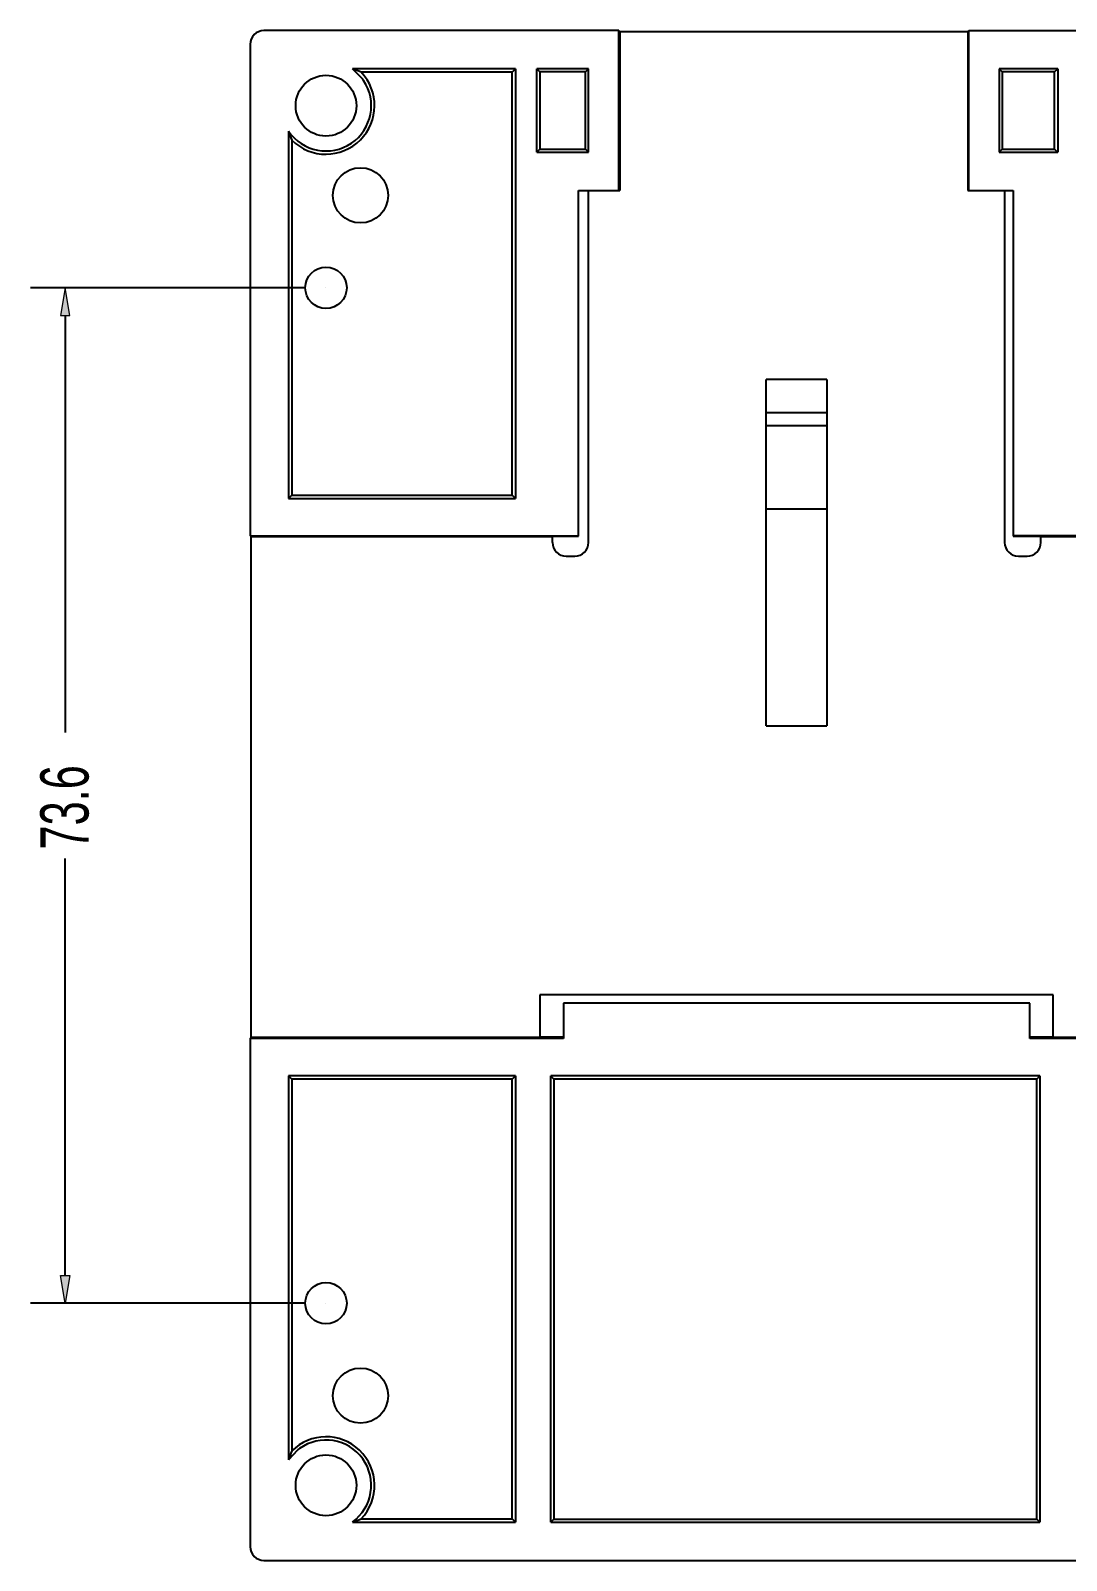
# Model space of a CAD drawing. Header units: inches. Extents: x 0 to 800, y 356 to 444.
# Drawn here: x 315.52 to 331.28, y 395.43 to 418.71 of the extents above; entities that cross this region are included whole.
import ezdxf

# ---------------------------------------------------------------- set-up
doc = ezdxf.new("R2010")
doc.units = ezdxf.units.IN
doc.header["$MEASUREMENT"] = 0

# ---------------------------------------------------------------- blocks, each defined once
blk = doc.blocks.new('block 1298')
at = {"color": 7, "lineweight": 25, "true_color": 0xffffff}
blk.add_lwpolyline([(318.859, 418.499), (318.859, 411.022)], dxfattribs=at)
blk = doc.blocks.new('block 1299')
at = {"color": 7, "lineweight": 25, "true_color": 0xffffff}
blk.add_lwpolyline([(318.859, 403.371), (318.859, 395.643)], dxfattribs=at)
blk = doc.blocks.new('block 1300')
at = {"color": 7, "lineweight": 25, "true_color": 0xffffff}
blk.add_lwpolyline([(318.875, 403.387), (318.875, 411.006)], dxfattribs=at)
blk = doc.blocks.new('block 1301')
at = {"color": 7, "lineweight": 25, "true_color": 0xffffff}
blk.add_lwpolyline([(322.895, 418.125), (322.845, 418.076)], dxfattribs=at)
blk = doc.blocks.new('block 1302')
at = {"color": 7, "lineweight": 25, "true_color": 0xffffff}
blk.add_lwpolyline([(322.894, 396.016), (322.844, 396.065)], dxfattribs=at)
blk = doc.blocks.new('block 1303')
at = {"color": 7, "lineweight": 25, "true_color": 0xffffff}
blk.add_lwpolyline([(319.443, 417.18), (319.443, 411.59)], dxfattribs=at)
blk = doc.blocks.new('block 1304')
at = {"color": 7, "lineweight": 25, "true_color": 0xffffff}
blk.add_lwpolyline([(319.443, 402.803), (319.443, 396.961)], dxfattribs=at)
blk = doc.blocks.new('block 1305')
at = {"color": 7, "lineweight": 25, "true_color": 0xffffff}
blk.add_lwpolyline([(319.492, 417.043), (319.492, 411.64)], dxfattribs=at)
blk = doc.blocks.new('block 1306')
at = {"color": 7, "lineweight": 25, "true_color": 0xffffff}
blk.add_lwpolyline([(319.492, 402.754), (319.492, 397.098)], dxfattribs=at)
blk = doc.blocks.new('block 1307')
at = {"color": 7, "lineweight": 25, "true_color": 0xffffff}
blk.add_lwpolyline([(324.007, 418.125), (323.96, 418.079)], dxfattribs=at)
blk = doc.blocks.new('block 1308')
at = {"color": 7, "lineweight": 25, "true_color": 0xffffff}
blk.add_lwpolyline([(323.268, 416.905), (323.222, 416.858)], dxfattribs=at)
blk = doc.blocks.new('block 1309')
at = {"color": 7, "lineweight": 25, "true_color": 0xffffff}
blk.add_lwpolyline([(319.443, 411.59), (319.492, 411.64)], dxfattribs=at)
blk = doc.blocks.new('block 1310')
at = {"color": 7, "lineweight": 25, "true_color": 0xffffff}
blk.add_lwpolyline([(319.443, 402.803), (319.492, 402.754)], dxfattribs=at)
blk = doc.blocks.new('block 1311')
at = {"color": 7, "lineweight": 25, "true_color": 0xffffff}
blk.add_lwpolyline([(322.844, 396.065), (322.844, 402.754)], dxfattribs=at)
blk = doc.blocks.new('block 1312')
at = {"color": 7, "lineweight": 25, "true_color": 0xffffff}
blk.add_lwpolyline([(322.845, 411.64), (322.845, 418.076)], dxfattribs=at)
blk = doc.blocks.new('block 1313')
at = {"color": 7, "lineweight": 25, "true_color": 0xffffff}
blk.add_lwpolyline([(322.894, 402.803), (322.894, 396.016)], dxfattribs=at)
blk = doc.blocks.new('block 1314')
at = {"color": 7, "lineweight": 25, "true_color": 0xffffff}
blk.add_lwpolyline([(322.895, 418.125), (322.895, 411.59)], dxfattribs=at)
blk = doc.blocks.new('block 1315')
at = {"color": 7, "lineweight": 25, "true_color": 0xffffff}
blk.add_lwpolyline([(323.222, 416.858), (323.222, 418.125)], dxfattribs=at)
blk = doc.blocks.new('block 1316')
at = {"color": 7, "lineweight": 25, "true_color": 0xffffff}
blk.add_lwpolyline([(323.268, 418.079), (323.268, 416.905)], dxfattribs=at)
blk = doc.blocks.new('block 1317')
at = {"color": 7, "lineweight": 25, "true_color": 0xffffff}
blk.add_lwpolyline([(323.268, 404.038), (323.268, 403.387)], dxfattribs=at)
blk = doc.blocks.new('block 1318')
at = {"color": 7, "lineweight": 25, "true_color": 0xffffff}
blk.add_lwpolyline([(323.431, 396.016), (323.431, 402.803)], dxfattribs=at)
blk = doc.blocks.new('block 1319')
at = {"color": 7, "lineweight": 25, "true_color": 0xffffff}
blk.add_lwpolyline([(323.457, 410.922), (323.457, 411.015)], dxfattribs=at)
blk = doc.blocks.new('block 1320')
at = {"color": 7, "lineweight": 25, "true_color": 0xffffff}
blk.add_lwpolyline([(323.478, 402.757), (323.478, 396.062)], dxfattribs=at)
blk = doc.blocks.new('block 1321')
at = {"color": 7, "lineweight": 25, "true_color": 0xffffff}
blk.add_lwpolyline([(323.625, 403.912), (323.625, 403.371)], dxfattribs=at)
blk = doc.blocks.new('block 1322')
at = {"color": 7, "lineweight": 25, "true_color": 0xffffff}
blk.add_lwpolyline([(323.855, 411.015), (323.855, 416.275)], dxfattribs=at)
blk = doc.blocks.new('block 1323')
at = {"color": 7, "lineweight": 25, "true_color": 0xffffff}
blk.add_lwpolyline([(323.96, 416.905), (323.96, 418.079)], dxfattribs=at)
blk = doc.blocks.new('block 1324')
at = {"color": 7, "lineweight": 25, "true_color": 0xffffff}
blk.add_lwpolyline([(324.007, 416.858), (324.007, 418.125)], dxfattribs=at)
blk = doc.blocks.new('block 1325')
at = {"color": 7, "lineweight": 25, "true_color": 0xffffff}
blk.add_lwpolyline([(324.008, 410.922), (324.008, 416.275)], dxfattribs=at)
blk = doc.blocks.new('block 1326')
at = {"color": 7, "lineweight": 25, "true_color": 0xffffff}
blk.add_lwpolyline([(324.47, 416.275), (324.47, 418.708)], dxfattribs=at)
blk = doc.blocks.new('block 1327')
at = {"color": 7, "lineweight": 25, "true_color": 0xffffff}
blk.add_lwpolyline([(324.485, 418.693), (324.485, 416.275)], dxfattribs=at)
blk = doc.blocks.new('block 1328')
at = {"color": 7, "lineweight": 25, "true_color": 0xffffff}
blk.add_lwpolyline([(329.775, 418.693), (329.791, 418.708)], dxfattribs=at)
blk = doc.blocks.new('block 1329')
at = {"color": 7, "lineweight": 25, "true_color": 0xffffff}
blk.add_lwpolyline([(319.069, 395.433), (351.186, 395.433)], dxfattribs=at)
blk = doc.blocks.new('block 1330')
at = {"color": 7, "lineweight": 25, "true_color": 0xffffff}
blk.add_lwpolyline([(320.415, 396.016), (322.894, 396.016)], dxfattribs=at)
blk = doc.blocks.new('block 1331')
at = {"color": 7, "lineweight": 25, "true_color": 0xffffff}
blk.add_lwpolyline([(323.431, 396.016), (330.871, 396.016)], dxfattribs=at)
blk = doc.blocks.new('block 1335')
at = {"color": 7, "lineweight": 25, "true_color": 0xffffff}
blk.add_lwpolyline([(323.478, 396.062), (330.824, 396.062)], dxfattribs=at)
blk = doc.blocks.new('block 1338')
at = {"color": 7, "lineweight": 25, "true_color": 0xffffff}
blk.add_lwpolyline([(320.547, 396.065), (322.844, 396.065)], dxfattribs=at)
blk = doc.blocks.new('block 1340')
at = {"color": 7, "lineweight": 25, "true_color": 0xffffff}
blk.add_lwpolyline([(323.478, 402.757), (323.431, 402.803)], dxfattribs=at)
blk = doc.blocks.new('block 1341')
at = {"color": 7, "lineweight": 25, "true_color": 0xffffff}
blk.add_lwpolyline([(330.824, 396.062), (330.871, 396.016)], dxfattribs=at)
blk = doc.blocks.new('block 1342')
at = {"color": 7, "lineweight": 25, "true_color": 0xffffff}
blk.add_lwpolyline([(331.097, 418.079), (331.144, 418.125)], dxfattribs=at)
blk = doc.blocks.new('block 1343')
at = {"color": 7, "lineweight": 25, "true_color": 0xffffff}
blk.add_lwpolyline([(330.253, 416.858), (330.3, 416.905)], dxfattribs=at)
blk = doc.blocks.new('block 1344')
at = {"color": 7, "lineweight": 25, "true_color": 0xffffff}
blk.add_lwpolyline([(326.71, 408.13), (326.71, 413.399)], dxfattribs=at)
blk = doc.blocks.new('block 1345')
at = {"color": 7, "lineweight": 25, "true_color": 0xffffff}
blk.add_lwpolyline([(318.859, 403.371), (318.875, 403.387)], dxfattribs=at)
blk = doc.blocks.new('block 1346')
at = {"color": 7, "lineweight": 25, "true_color": 0xffffff}
blk.add_lwpolyline([(318.859, 411.022), (318.875, 411.006)], dxfattribs=at)
blk = doc.blocks.new('block 1347')
at = {"color": 7, "lineweight": 25, "true_color": 0xffffff}
blk.add_lwpolyline([(327.634, 413.399), (327.634, 408.13)], dxfattribs=at)
blk = doc.blocks.new('block 1348')
at = {"color": 7, "lineweight": 25, "true_color": 0xffffff}
blk.add_lwpolyline([(329.775, 418.693), (329.775, 416.275)], dxfattribs=at)
blk = doc.blocks.new('block 1349')
at = {"color": 7, "lineweight": 25, "true_color": 0xffffff}
blk.add_lwpolyline([(329.791, 416.275), (329.791, 418.708)], dxfattribs=at)
blk = doc.blocks.new('block 1351')
at = {"color": 7, "lineweight": 25, "true_color": 0xffffff}
blk.add_lwpolyline([(322.844, 402.754), (322.894, 402.803)], dxfattribs=at)
blk = doc.blocks.new('block 1353')
at = {"color": 7, "lineweight": 25, "true_color": 0xffffff}
blk.add_lwpolyline([(322.895, 411.59), (322.845, 411.64)], dxfattribs=at)
blk = doc.blocks.new('block 1355')
at = {"color": 7, "lineweight": 25, "true_color": 0xffffff}
blk.add_lwpolyline([(330.253, 418.125), (330.253, 416.858)], dxfattribs=at)
blk = doc.blocks.new('block 1356')
at = {"color": 7, "lineweight": 25, "true_color": 0xffffff}
blk.add_lwpolyline([(330.3, 418.079), (330.3, 416.905)], dxfattribs=at)
blk = doc.blocks.new('block 1357')
at = {"color": 7, "lineweight": 25, "true_color": 0xffffff}
blk.add_lwpolyline([(330.336, 416.275), (330.336, 410.922)], dxfattribs=at)
blk = doc.blocks.new('block 1358')
at = {"color": 7, "lineweight": 25, "true_color": 0xffffff}
blk.add_lwpolyline([(330.468, 416.275), (330.468, 411.015)], dxfattribs=at)
blk = doc.blocks.new('block 1359')
at = {"color": 7, "lineweight": 25, "true_color": 0xffffff}
blk.add_lwpolyline([(330.72, 403.371), (330.72, 403.912)], dxfattribs=at)
blk = doc.blocks.new('block 1360')
at = {"color": 7, "lineweight": 25, "true_color": 0xffffff}
blk.add_lwpolyline([(330.824, 396.062), (330.824, 402.757)], dxfattribs=at)
blk = doc.blocks.new('block 1361')
at = {"color": 7, "lineweight": 25, "true_color": 0xffffff}
blk.add_lwpolyline([(330.871, 402.803), (330.871, 396.016)], dxfattribs=at)
blk = doc.blocks.new('block 1362')
at = {"color": 7, "lineweight": 25, "true_color": 0xffffff}
blk.add_lwpolyline([(330.888, 410.922), (330.888, 411.015)], dxfattribs=at)
blk = doc.blocks.new('block 1363')
at = {"color": 7, "lineweight": 25, "true_color": 0xffffff}
blk.add_lwpolyline([(331.076, 403.387), (331.076, 404.038)], dxfattribs=at)
blk = doc.blocks.new('block 1364')
at = {"color": 7, "lineweight": 25, "true_color": 0xffffff}
blk.add_lwpolyline([(331.097, 416.905), (331.097, 418.079)], dxfattribs=at)
blk = doc.blocks.new('block 1365')
at = {"color": 7, "lineweight": 25, "true_color": 0xffffff}
blk.add_lwpolyline([(331.144, 418.125), (331.144, 416.858)], dxfattribs=at)
blk = doc.blocks.new('block 1366')
at = {"color": 7, "lineweight": 25, "true_color": 0xffffff}
blk.add_lwpolyline([(319.578, 397.108), (319.443, 396.961)], dxfattribs=at)
blk = doc.blocks.new('block 1371')
at = {"color": 7, "lineweight": 25, "true_color": 0xffffff}
blk.add_lwpolyline([(322.844, 402.754), (319.492, 402.754)], dxfattribs=at)
blk = doc.blocks.new('block 1374')
at = {"color": 7, "lineweight": 25, "true_color": 0xffffff}
blk.add_lwpolyline([(330.824, 402.757), (323.478, 402.757)], dxfattribs=at)
blk = doc.blocks.new('block 1378')
at = {"color": 7, "lineweight": 25, "true_color": 0xffffff}
blk.add_lwpolyline([(330.871, 402.803), (323.431, 402.803)], dxfattribs=at)
blk = doc.blocks.new('block 1379')
at = {"color": 7, "lineweight": 25, "true_color": 0xffffff}
blk.add_lwpolyline([(322.894, 402.803), (319.443, 402.803)], dxfattribs=at)
blk = doc.blocks.new('block 1381')
at = {"color": 7, "lineweight": 25, "true_color": 0xffffff}
blk.add_lwpolyline([(339.536, 403.371), (330.72, 403.371)], dxfattribs=at)
blk = doc.blocks.new('block 1382')
at = {"color": 7, "lineweight": 25, "true_color": 0xffffff}
blk.add_lwpolyline([(323.625, 403.371), (318.859, 403.371)], dxfattribs=at)
blk = doc.blocks.new('block 1384')
at = {"color": 7, "lineweight": 25, "true_color": 0xffffff}
blk.add_lwpolyline([(339.179, 403.387), (331.076, 403.387)], dxfattribs=at)
blk = doc.blocks.new('block 1385')
at = {"color": 7, "lineweight": 25, "true_color": 0xffffff}
blk.add_lwpolyline([(323.268, 403.387), (318.875, 403.387)], dxfattribs=at)
blk = doc.blocks.new('block 1386')
at = {"color": 7, "lineweight": 25, "true_color": 0xffffff}
blk.add_lwpolyline([(323.268, 403.397), (323.625, 403.397)], dxfattribs=at)
blk = doc.blocks.new('block 1387')
at = {"color": 7, "lineweight": 25, "true_color": 0xffffff}
blk.add_lwpolyline([(330.72, 403.397), (331.076, 403.397)], dxfattribs=at)
blk = doc.blocks.new('block 1395')
at = {"color": 7, "lineweight": 25, "true_color": 0xffffff}
blk.add_lwpolyline([(330.72, 403.912), (323.625, 403.912)], dxfattribs=at)
blk = doc.blocks.new('block 1397')
at = {"color": 7, "lineweight": 25, "true_color": 0xffffff}
blk.add_lwpolyline([(331.076, 404.038), (323.268, 404.038)], dxfattribs=at)
blk = doc.blocks.new('block 1398')
at = {"color": 7, "lineweight": 25, "true_color": 0xffffff}
blk.add_lwpolyline([(320.559, 417.986), (320.415, 418.125)], dxfattribs=at)
blk = doc.blocks.new('block 1400')
at = {"color": 7, "lineweight": 25, "true_color": 0xffffff}
blk.add_lwpolyline([(323.478, 396.062), (323.431, 396.016)], dxfattribs=at)
blk = doc.blocks.new('block 1401')
at = {"color": 7, "lineweight": 25, "true_color": 0xffffff}
blk.add_lwpolyline([(330.824, 402.757), (330.871, 402.803)], dxfattribs=at)
blk = doc.blocks.new('block 1402')
at = {"color": 7, "lineweight": 25, "true_color": 0xffffff}
blk.add_lwpolyline([(324.007, 416.858), (323.96, 416.905)], dxfattribs=at)
blk = doc.blocks.new('block 1403')
at = {"color": 7, "lineweight": 25, "true_color": 0xffffff}
blk.add_lwpolyline([(323.268, 418.079), (323.222, 418.125)], dxfattribs=at)
blk = doc.blocks.new('block 1407')
at = {"color": 7, "lineweight": 25, "true_color": 0xffffff}
blk.add_lwpolyline([(326.71, 408.13), (327.634, 408.13)], dxfattribs=at)
blk = doc.blocks.new('block 1410')
at = {"color": 7, "lineweight": 25, "true_color": 0xffffff}
blk.add_lwpolyline([(324.47, 418.708), (324.485, 418.693)], dxfattribs=at)
blk = doc.blocks.new('block 1419')
at = {"color": 7, "lineweight": 25, "true_color": 0xffffff}
blk.add_lwpolyline([(323.667, 410.712), (323.798, 410.712)], dxfattribs=at)
blk = doc.blocks.new('block 1420')
at = {"color": 7, "lineweight": 25, "true_color": 0xffffff}
blk.add_lwpolyline([(330.546, 410.712), (330.678, 410.712)], dxfattribs=at)
blk = doc.blocks.new('block 1424')
at = {"color": 7, "lineweight": 25, "true_color": 0xffffff}
blk.add_lwpolyline([(339.368, 411.006), (330.888, 411.006)], dxfattribs=at)
blk = doc.blocks.new('block 1425')
at = {"color": 7, "lineweight": 25, "true_color": 0xffffff}
blk.add_lwpolyline([(323.457, 411.006), (318.875, 411.006)], dxfattribs=at)
blk = doc.blocks.new('block 1426')
at = {"color": 7, "lineweight": 25, "true_color": 0xffffff}
blk.add_lwpolyline([(323.457, 411.015), (323.855, 411.015)], dxfattribs=at)
blk = doc.blocks.new('block 1427')
at = {"color": 7, "lineweight": 25, "true_color": 0xffffff}
blk.add_lwpolyline([(330.468, 411.015), (330.888, 411.015)], dxfattribs=at)
blk = doc.blocks.new('block 1430')
at = {"color": 7, "lineweight": 25, "true_color": 0xffffff}
blk.add_lwpolyline([(339.788, 411.022), (330.468, 411.022)], dxfattribs=at)
blk = doc.blocks.new('block 1431')
at = {"color": 7, "lineweight": 25, "true_color": 0xffffff}
blk.add_lwpolyline([(318.859, 411.022), (323.855, 411.022)], dxfattribs=at)
blk = doc.blocks.new('block 1434')
at = {"color": 7, "lineweight": 25, "true_color": 0xffffff}
blk.add_lwpolyline([(327.634, 411.426), (326.71, 411.426)], dxfattribs=at)
blk = doc.blocks.new('block 1435')
at = {"color": 7, "lineweight": 25, "true_color": 0xffffff}
blk.add_lwpolyline([(331.097, 416.905), (331.144, 416.858)], dxfattribs=at)
blk = doc.blocks.new('block 1450')
at = {"color": 7, "lineweight": 25, "true_color": 0xffffff}
blk.add_lwpolyline([(319.443, 411.59), (322.895, 411.59)], dxfattribs=at)
blk = doc.blocks.new('block 1454')
at = {"color": 7, "lineweight": 25, "true_color": 0xffffff}
blk.add_lwpolyline([(319.492, 411.64), (322.845, 411.64)], dxfattribs=at)
blk = doc.blocks.new('block 1457')
at = {"color": 7, "lineweight": 25, "true_color": 0xffffff}
blk.add_lwpolyline([(327.634, 412.693), (326.71, 412.693)], dxfattribs=at)
blk = doc.blocks.new('block 1458')
at = {"color": 7, "lineweight": 25, "true_color": 0xffffff}
blk.add_lwpolyline([(330.253, 418.125), (330.3, 418.079)], dxfattribs=at)
blk = doc.blocks.new('block 1463')
at = {"color": 7, "lineweight": 25, "true_color": 0xffffff}
blk.add_lwpolyline([(326.71, 412.896), (327.634, 412.896)], dxfattribs=at)
blk = doc.blocks.new('block 1466')
at = {"color": 7, "lineweight": 25, "true_color": 0xffffff}
blk.add_lwpolyline([(327.634, 413.399), (326.71, 413.399)], dxfattribs=at)
blk = doc.blocks.new('block 1472')
at = {"color": 7, "lineweight": 25, "true_color": 0xffffff}
blk.add_lwpolyline([(323.855, 416.275), (324.485, 416.275)], dxfattribs=at)
blk = doc.blocks.new('block 1473')
at = {"color": 7, "lineweight": 25, "true_color": 0xffffff}
blk.add_lwpolyline([(329.775, 416.275), (330.468, 416.275)], dxfattribs=at)
blk = doc.blocks.new('block 1480')
at = {"color": 7, "lineweight": 25, "true_color": 0xffffff}
blk.add_lwpolyline([(323.222, 416.858), (324.007, 416.858)], dxfattribs=at)
blk = doc.blocks.new('block 1481')
at = {"color": 7, "lineweight": 25, "true_color": 0xffffff}
blk.add_lwpolyline([(330.253, 416.858), (331.144, 416.858)], dxfattribs=at)
blk = doc.blocks.new('block 1484')
at = {"color": 7, "lineweight": 25, "true_color": 0xffffff}
blk.add_lwpolyline([(323.268, 416.905), (323.96, 416.905)], dxfattribs=at)
blk = doc.blocks.new('block 1485')
at = {"color": 7, "lineweight": 25, "true_color": 0xffffff}
blk.add_lwpolyline([(330.3, 416.905), (331.097, 416.905)], dxfattribs=at)
blk = doc.blocks.new('block 1489')
at = {"color": 7, "lineweight": 25, "true_color": 0xffffff}
blk.add_lwpolyline([(322.845, 418.076), (320.547, 418.076)], dxfattribs=at)
blk = doc.blocks.new('block 1493')
at = {"color": 7, "lineweight": 25, "true_color": 0xffffff}
blk.add_lwpolyline([(331.097, 418.079), (330.3, 418.079)], dxfattribs=at)
blk = doc.blocks.new('block 1494')
at = {"color": 7, "lineweight": 25, "true_color": 0xffffff}
blk.add_lwpolyline([(323.96, 418.079), (323.268, 418.079)], dxfattribs=at)
blk = doc.blocks.new('block 1499')
at = {"color": 7, "lineweight": 25, "true_color": 0xffffff}
blk.add_lwpolyline([(331.144, 418.125), (330.253, 418.125)], dxfattribs=at)
blk = doc.blocks.new('block 1500')
at = {"color": 7, "lineweight": 25, "true_color": 0xffffff}
blk.add_lwpolyline([(324.007, 418.125), (323.222, 418.125)], dxfattribs=at)
blk = doc.blocks.new('block 1501')
at = {"color": 7, "lineweight": 25, "true_color": 0xffffff}
blk.add_lwpolyline([(322.895, 418.125), (320.415, 418.125)], dxfattribs=at)
blk = doc.blocks.new('block 1519')
at = {"color": 7, "lineweight": 25, "true_color": 0xffffff}
blk.add_lwpolyline([(324.485, 418.693), (329.775, 418.693)], dxfattribs=at)
blk = doc.blocks.new('block 1522')
at = {"color": 7, "lineweight": 25, "true_color": 0xffffff}
blk.add_lwpolyline([(324.47, 418.708), (319.069, 418.708)], dxfattribs=at)
blk = doc.blocks.new('block 1523')
at = {"color": 7, "lineweight": 25, "true_color": 0xffffff}
blk.add_lwpolyline([(329.791, 418.708), (340.465, 418.708)], dxfattribs=at)
blk = doc.blocks.new('block 1616')
at = {"color": 7, "lineweight": 25, "true_color": 0xffffff}
blk.add_open_spline([(319.492, 397.098), (319.474, 397.053), (319.457, 397.007), (319.443, 396.961)], degree=3, dxfattribs=at)
blk = doc.blocks.new('block 1617')
at = {"color": 7, "lineweight": 25, "true_color": 0xffffff}
blk.add_open_spline([(320.415, 396.016), (320.459, 396.03), (320.504, 396.047), (320.547, 396.065)], degree=3, dxfattribs=at)
blk = doc.blocks.new('block 1618')
at = {"color": 7, "lineweight": 25, "true_color": 0xffffff}
blk.add_open_spline([(320.547, 396.065), (320.829, 396.36), (320.818, 396.827), (320.523, 397.109), (320.233, 397.386), (319.776, 397.381), (319.492, 397.098)], degree=3, knots=[0, 0, 0, 0, 1, 1, 1, 2, 2, 2, 2], dxfattribs=at)
blk = doc.blocks.new('block 1619')
at = {"color": 7, "lineweight": 25, "true_color": 0xffffff}
blk.add_open_spline([(320.415, 396.016), (320.724, 396.238), (320.794, 396.668), (320.573, 396.977), (320.351, 397.286), (319.92, 397.356), (319.612, 397.135), (319.6, 397.126), (319.589, 397.117), (319.578, 397.108)], degree=3, knots=[0, 0, 0, 0, 1, 1, 1, 2, 2, 2, 3, 3, 3, 3], dxfattribs=at)
blk = doc.blocks.new('block 1620')
at = {"color": 7, "lineweight": 25, "true_color": 0xffffff}
blk.add_open_spline([(320.475, 396.575), (320.475, 396.83), (320.269, 397.037), (320.013, 397.037), (319.758, 397.037), (319.552, 396.83), (319.552, 396.575), (319.552, 396.32), (319.758, 396.113), (320.013, 396.113), (320.269, 396.113), (320.475, 396.32), (320.475, 396.575), (320.475, 396.575), (320.475, 396.575), (320.475, 396.575)], degree=3, knots=[0, 0, 0, 0, 1, 1, 1, 2, 2, 2, 3, 3, 3, 4, 4, 4, 5, 5, 5, 5], dxfattribs=at)
blk = doc.blocks.new('block 1621')
at = {"color": 7, "lineweight": 25, "true_color": 0xffffff}
blk.add_open_spline([(320.958, 397.939), (320.958, 398.171), (320.771, 398.359), (320.539, 398.359), (320.307, 398.359), (320.119, 398.171), (320.119, 397.939), (320.119, 397.707), (320.307, 397.52), (320.539, 397.52), (320.771, 397.52), (320.958, 397.707), (320.958, 397.939), (320.958, 397.939), (320.958, 397.939), (320.958, 397.939)], degree=3, knots=[0, 0, 0, 0, 1, 1, 1, 2, 2, 2, 3, 3, 3, 4, 4, 4, 5, 5, 5, 5], dxfattribs=at)
blk = doc.blocks.new('block 1622')
at = {"color": 7, "lineweight": 25, "true_color": 0xffffff}
blk.add_open_spline([(320.328, 399.346), (320.328, 399.52), (320.187, 399.661), (320.013, 399.661), (319.839, 399.661), (319.698, 399.52), (319.698, 399.346), (319.698, 399.172), (319.839, 399.031), (320.013, 399.031), (320.187, 399.031), (320.328, 399.172), (320.328, 399.346), (320.328, 399.346), (320.328, 399.346), (320.328, 399.346)], degree=3, knots=[0, 0, 0, 0, 1, 1, 1, 2, 2, 2, 3, 3, 3, 4, 4, 4, 5, 5, 5, 5], dxfattribs=at)
blk = doc.blocks.new('block 1623')
at = {"color": 7, "lineweight": 25, "true_color": 0xffffff}
blk.add_open_spline([(320.547, 418.076), (320.504, 418.094), (320.459, 418.111), (320.415, 418.125)], degree=3, dxfattribs=at)
blk = doc.blocks.new('block 1624')
at = {"color": 7, "lineweight": 25, "true_color": 0xffffff}
blk.add_open_spline([(319.443, 417.18), (319.457, 417.134), (319.474, 417.088), (319.492, 417.043)], degree=3, dxfattribs=at)
blk = doc.blocks.new('block 1625')
at = {"color": 7, "lineweight": 25, "true_color": 0xffffff}
blk.add_open_spline([(319.492, 417.043), (319.781, 416.755), (320.248, 416.756), (320.536, 417.045), (320.819, 417.329), (320.824, 417.786), (320.547, 418.076)], degree=3, knots=[0, 0, 0, 0, 1, 1, 1, 2, 2, 2, 2], dxfattribs=at)
blk = doc.blocks.new('block 1626')
at = {"color": 7, "lineweight": 25, "true_color": 0xffffff}
blk.add_open_spline([(319.443, 417.18), (319.656, 416.865), (320.083, 416.782), (320.399, 416.995), (320.714, 417.208), (320.797, 417.636), (320.584, 417.951), (320.576, 417.963), (320.567, 417.975), (320.559, 417.986)], degree=3, knots=[0, 0, 0, 0, 1, 1, 1, 2, 2, 2, 3, 3, 3, 3], dxfattribs=at)
blk = doc.blocks.new('block 1627')
at = {"color": 7, "lineweight": 25, "true_color": 0xffffff}
blk.add_open_spline([(320.475, 417.566), (320.475, 417.821), (320.269, 418.028), (320.013, 418.028), (319.758, 418.028), (319.552, 417.821), (319.552, 417.566), (319.552, 417.311), (319.758, 417.104), (320.013, 417.104), (320.269, 417.104), (320.475, 417.311), (320.475, 417.566), (320.475, 417.566), (320.475, 417.566), (320.475, 417.566)], degree=3, knots=[0, 0, 0, 0, 1, 1, 1, 2, 2, 2, 3, 3, 3, 4, 4, 4, 5, 5, 5, 5], dxfattribs=at)
blk = doc.blocks.new('block 1628')
at = {"color": 7, "lineweight": 25, "true_color": 0xffffff}
blk.add_open_spline([(320.958, 416.202), (320.958, 416.434), (320.771, 416.622), (320.539, 416.622), (320.307, 416.622), (320.119, 416.434), (320.119, 416.202), (320.119, 415.97), (320.307, 415.782), (320.539, 415.782), (320.771, 415.782), (320.958, 415.97), (320.958, 416.202), (320.958, 416.202), (320.958, 416.202), (320.958, 416.202)], degree=3, knots=[0, 0, 0, 0, 1, 1, 1, 2, 2, 2, 3, 3, 3, 4, 4, 4, 5, 5, 5, 5], dxfattribs=at)
blk = doc.blocks.new('block 1629')
at = {"color": 7, "lineweight": 25, "true_color": 0xffffff}
blk.add_open_spline([(320.328, 414.795), (320.328, 414.969), (320.187, 415.11), (320.013, 415.11), (319.839, 415.11), (319.698, 414.969), (319.698, 414.795), (319.698, 414.621), (319.839, 414.48), (320.013, 414.48), (320.187, 414.48), (320.328, 414.621), (320.328, 414.795), (320.328, 414.795), (320.328, 414.795), (320.328, 414.795)], degree=3, knots=[0, 0, 0, 0, 1, 1, 1, 2, 2, 2, 3, 3, 3, 4, 4, 4, 5, 5, 5, 5], dxfattribs=at)
blk = doc.blocks.new('block 1630')
at = {"color": 7, "lineweight": 25, "true_color": 0xffffff}
blk.add_open_spline([(323.457, 410.922), (323.457, 410.807), (323.551, 410.712), (323.667, 410.712)], degree=3, dxfattribs=at)
blk = doc.blocks.new('block 1631')
at = {"color": 7, "lineweight": 25, "true_color": 0xffffff}
blk.add_open_spline([(323.798, 410.712), (323.914, 410.712), (324.008, 410.807), (324.008, 410.922)], degree=3, dxfattribs=at)
blk = doc.blocks.new('block 1632')
at = {"color": 7, "lineweight": 25, "true_color": 0xffffff}
blk.add_open_spline([(330.336, 410.922), (330.336, 410.807), (330.431, 410.712), (330.546, 410.712)], degree=3, dxfattribs=at)
blk = doc.blocks.new('block 1633')
at = {"color": 7, "lineweight": 25, "true_color": 0xffffff}
blk.add_open_spline([(330.678, 410.712), (330.793, 410.712), (330.888, 410.807), (330.888, 410.922)], degree=3, dxfattribs=at)
blk = doc.blocks.new('block 1678')
at = {"color": 7, "lineweight": 25, "true_color": 0xffffff}
blk.add_open_spline([(318.859, 395.643), (318.859, 395.526), (318.953, 395.433), (319.069, 395.433)], degree=3, dxfattribs=at)
blk = doc.blocks.new('block 1679')
at = {"color": 7, "lineweight": 25, "true_color": 0xffffff}
blk.add_open_spline([(319.069, 418.708), (318.953, 418.708), (318.859, 418.615), (318.859, 418.499)], degree=3, dxfattribs=at)
blk = doc.blocks.new('block 3289')
at = {"color": 5, "lineweight": 25, "true_color": 0x0000ff}
blk.add_lwpolyline([(319.698, 414.795), (315.52, 414.795)], dxfattribs=at)
blk = doc.blocks.new('block 3290')
at = {"color": 5, "lineweight": 25, "true_color": 0x0000ff}
blk.add_lwpolyline([(319.698, 399.346), (315.52, 399.346)], dxfattribs=at)
blk = doc.blocks.new('block 3291')
at = {"color": 5, "lineweight": 25, "true_color": 0x0000ff}
blk.add_lwpolyline([(316.045, 414.375), (316.045, 408.031)], dxfattribs=at)
blk = doc.blocks.new('block 3292')
at = {"color": 5, "lineweight": 25, "true_color": 0x0000ff}
blk.add_lwpolyline([(316.045, 399.766), (316.045, 406.11)], dxfattribs=at)
blk = doc.blocks.new('block 3293')
at = {"true_color": 0x0000ff}
h = blk.add_hatch(color=5, dxfattribs=at)
h.dxf.hatch_style = 2
h.paths.add_polyline_path([(315.975, 414.375), (316.115, 414.375), (316.045, 414.795)])
at = {"lineweight": 0}
blk.add_lwpolyline([(315.975, 414.375), (316.115, 414.375), (316.045, 414.795), (315.975, 414.375)], dxfattribs=at)
blk = doc.blocks.new('block 3294')
at = {"true_color": 0x0000ff}
h = blk.add_hatch(color=5, dxfattribs=at)
h.dxf.hatch_style = 2
h.paths.add_polyline_path([(315.975, 399.766), (316.115, 399.766), (316.045, 399.346)])
at = {"lineweight": 0}
blk.add_lwpolyline([(315.975, 399.766), (316.115, 399.766), (316.045, 399.346), (315.975, 399.766)], dxfattribs=at)
blk = doc.blocks.new('block 3295')
at = {"color": 3, "true_color": 0x00ff00, "insert": (316.412, 406.25), "char_height": 0.7347, "attachment_point": 7, "rotation": 90}
blk.add_mtext('\\fAdobe Song Std L|b0|i0|c0|p34;\\W0.67;73.6', dxfattribs=at)
blk = doc.blocks.new('block 3296')
at = {"lineweight": 0}
blk.add_lwpolyline([(320.013, 414.795), (320.013, 414.795)], dxfattribs=at)
blk = doc.blocks.new('block 3297')
at = {"lineweight": 0}
blk.add_lwpolyline([(320.013, 399.346), (320.013, 399.346)], dxfattribs=at)
blk = doc.blocks.new('block 3298')
at = {"lineweight": 0}
blk.add_lwpolyline([(316.045, 399.346), (316.045, 399.346)], dxfattribs=at)
blk = doc.blocks.new('block 3288')
for name in ['block 3289', 'block 3293', 'block 3296', 'block 3291', 'block 3295', 'block 3292', 'block 3294', 'block 3290', 'block 3298', 'block 3297']:
    blk.add_blockref(name, (0, 0))

msp = doc.modelspace()

# ---------------------------------------------------------------- block references
for name in ['block 1679', 'block 1522', 'block 1326', 'block 1410', 'block 1327', 'block 1519', 'block 1328', 'block 1348', 'block 1349', 'block 1523', 'block 1298', 'block 1625', 'block 1398', 'block 1501', 'block 1623', 'block 1489', 'block 1301', 'block 1312', 'block 1314', 'block 1315', 'block 1403', 'block 1500', 'block 1316', 'block 1494', 'block 1307', 'block 1323', 'block 1324', 'block 1355', 'block 1458', 'block 1499', 'block 1356', 'block 1493', 'block 1342', 'block 1364', 'block 1365', 'block 1626', 'block 1627', 'block 1303', 'block 1624', 'block 1305', 'block 1308', 'block 1484', 'block 1402', 'block 1343', 'block 1485', 'block 1435', 'block 1480', 'block 1481', 'block 1628', 'block 1322', 'block 1472', 'block 1325', 'block 1473', 'block 1357', 'block 1358', 'block 1629', 'block 3288', 'block 1344', 'block 1466', 'block 1347', 'block 1463', 'block 1457', 'block 1309', 'block 1450', 'block 1454', 'block 1353', 'block 1434', 'block 1346', 'block 1431', 'block 1300', 'block 1425', 'block 1319', 'block 1426', 'block 1630', 'block 1631', 'block 1632', 'block 1430', 'block 1427', 'block 1633', 'block 1362', 'block 1424', 'block 1419', 'block 1420', 'block 1407', 'block 1317', 'block 1397', 'block 1321', 'block 1395', 'block 1359', 'block 1363', 'block 1345', 'block 1299', 'block 1382', 'block 1385', 'block 1386', 'block 1387', 'block 1381', 'block 1384', 'block 1304', 'block 1310', 'block 1379', 'block 1306', 'block 1371', 'block 1351', 'block 1311', 'block 1313', 'block 1318', 'block 1340', 'block 1378', 'block 1320', 'block 1374', 'block 1401', 'block 1360', 'block 1361', 'block 1622', 'block 1621', 'block 1618', 'block 1619', 'block 1366', 'block 1616', 'block 1620', 'block 1617', 'block 1330', 'block 1338', 'block 1302', 'block 1400', 'block 1331', 'block 1335', 'block 1341', 'block 1678', 'block 1329']:
    msp.add_blockref(name, (0, 0))

doc.saveas('drawing.dxf')
